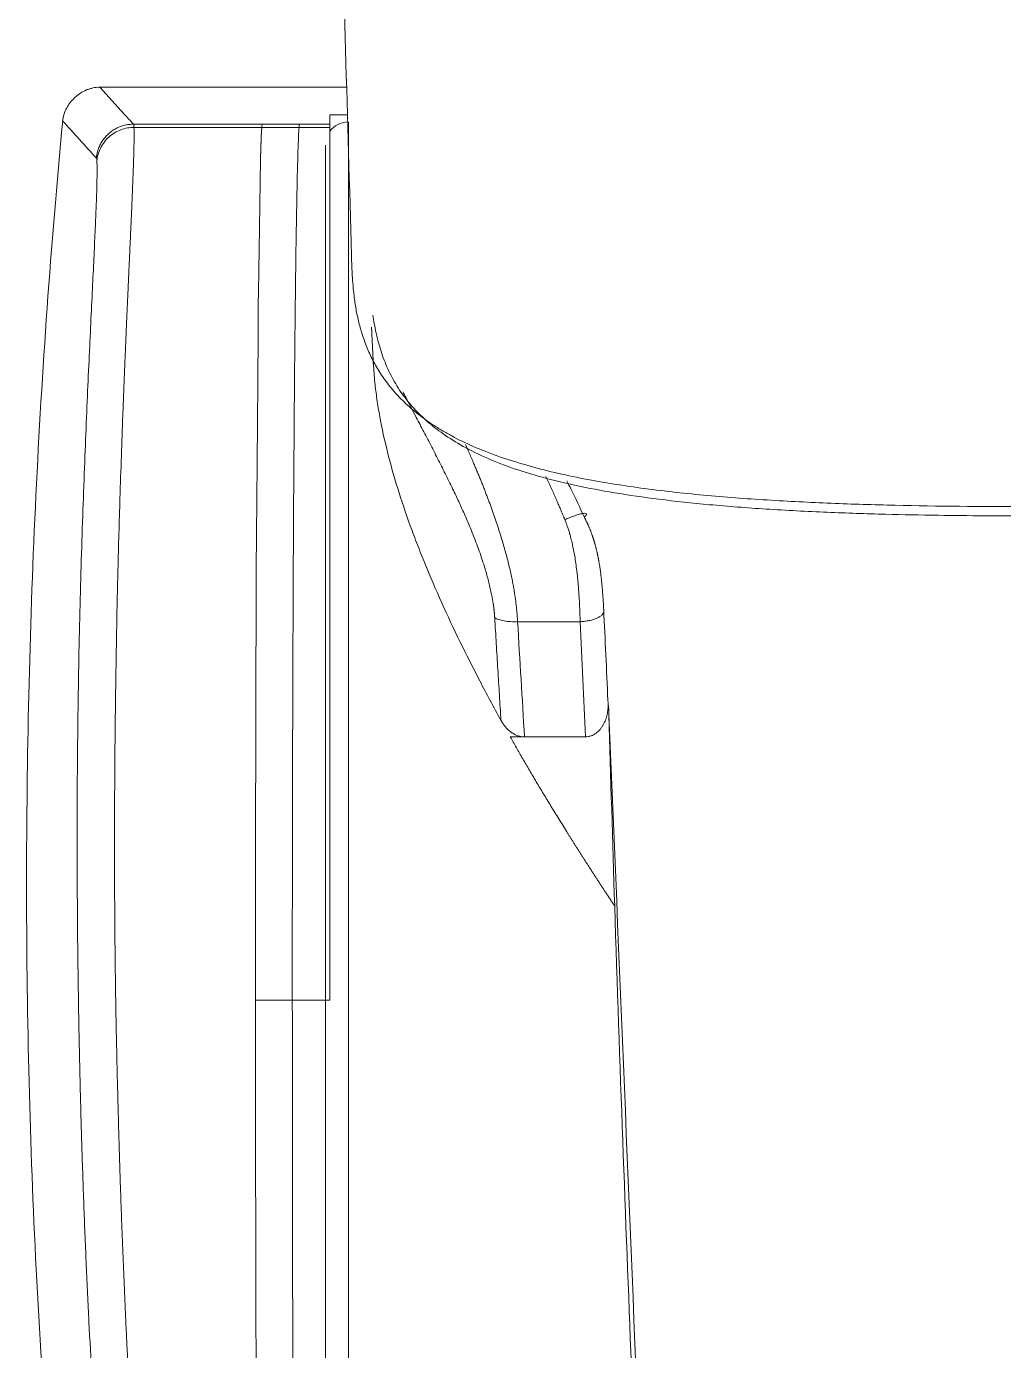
# Model space of a CAD drawing. Extents: x 1155 to 2284, y 0 to 827.
# Drawn here: x 1650.08 to 1671.07, y 323.82 to 352.27 of the extents above; entities that cross this region are included whole.
import ezdxf

# ---------------------------------------------------------------- set-up
doc = ezdxf.new("R2010")
doc.units = 0
doc.header["$LTSCALE"] = 3
doc.header["$MEASUREMENT"] = 0
doc.layers.add('1', color=7, linetype='CONTINUOUS')

msp = doc.modelspace()

# ---------------------------------------------------------------- linework, layer by layer
at = {"layer": '1', "color": 7, "linetype": 'Continuous', "lineweight": 18}
for p, q in [((1656.961, 350.963), (1651.656, 350.963)), ((1652.116, 350.457), (1651.656, 350.963)), ((1652.38, 350.167), (1652.116, 350.457)), ((1656.602, 350.167), (1656.602, 350.37)), ((1656.602, 350.099), (1656.602, 350.167)), ((1656.602, 331.345), (1656.602, 350.099)), ((1657.497, 345.806), (1657.539, 344.954)), ((1660.782, 337.003), (1662.089, 337.003)), ((1655, 331.345), (1655.793, 331.345))]:
    msp.add_line(p, q, dxfattribs=at)
at = {"layer": '1', "color": 7, "linetype": 'Continuous', "lineweight": 13}
for p, q in [((1652.38, 350.167), (1655.147, 350.167)), ((1655.138, 350.099), (1652.391, 350.099)), ((1661.978, 339.478), (1660.633, 339.478))]:
    msp.add_line(p, q, dxfattribs=at)
at = {"layer": '1', "color": 7, "linetype": 'Continuous', "lineweight": 18}
msp.add_arc((1657.003, 349.715), 0.5, 92.3545, 143.2817, dxfattribs=at)
for centre, major_axis, start_param, end_param in [((1663.08, 331.318), (-0.643, 18.915), 1.2386, 1.461747), ((1663.079, 331.315), (-0.643, 18.9), 1.461515, 1.99653)]:
    msp.add_ellipse(centre, major_axis=major_axis, ratio=0.015416, start_param=start_param, end_param=end_param, dxfattribs=at)
for points, degree in [([(1655.005, 417.644), (1656.041, 382.353), (1657.074, 347.069)], 2), ([(1650.859, 350.239), (1651.101, 349.973), (1651.342, 349.707), (1651.584, 349.44)], 3), ([(1656.602, 350.37), (1656.978, 350.37)], 1), ([(1655.147, 350.167), (1655.146, 350.165), (1655.144, 350.157), (1655.141, 350.135), (1655.139, 350.112), (1655.138, 350.099)], 3), ([(1655.938, 350.099), (1655.941, 350.138), (1655.944, 350.161), (1655.947, 350.167)], 3), ([(1662.482, 339.741), (1662.486, 339.73), (1662.488, 339.719), (1662.488, 339.708)], 3), ([(1662.483, 339.741), (1662.514, 339.092), (1662.544, 338.442), (1662.573, 337.792)], 3), ([(1662.573, 337.792), (1662.576, 337.766), (1662.579, 337.74), (1662.582, 337.714)], 3), ([(1662.582, 337.714), (1662.589, 337.635), (1662.595, 337.557), (1662.597, 337.477)], 3), ([(1662.597, 337.477), (1662.817, 332.139), (1663.038, 326.802), (1663.258, 321.464)], 3)]:
    msp.add_open_spline(points, degree=degree, dxfattribs=at)
for points, knots in [([(1651.656, 350.963), (1651.606, 350.962), (1651.558, 350.956), (1651.487, 350.941), (1651.464, 350.935), (1651.417, 350.92), (1651.394, 350.912), (1651.326, 350.883), (1651.283, 350.86), (1651.222, 350.821), (1651.202, 350.807), (1651.163, 350.777), (1651.144, 350.761), (1651.09, 350.712), (1651.057, 350.677), (1651.012, 350.619), (1650.998, 350.6), (1650.971, 350.559), (1650.958, 350.538), (1650.924, 350.474), (1650.905, 350.429), (1650.882, 350.36), (1650.876, 350.336), (1650.866, 350.288), (1650.862, 350.264), (1650.859, 350.239)], [0, 0, 0, 0, 0.125, 0.125, 0.1875, 0.1875, 0.25, 0.25, 0.375, 0.375, 0.4375, 0.4375, 0.5, 0.5, 0.625, 0.625, 0.6875, 0.6875, 0.75, 0.75, 0.875, 0.875, 0.9375, 0.9375, 1, 1, 1, 1]), ([(1650.86, 350.239), (1650.606, 347.561), (1650.414, 344.878), (1650.155, 339.504), (1650.088, 336.815), (1650.082, 332.779), (1650.095, 331.435), (1650.155, 328.748), (1650.202, 327.405), (1650.393, 323.379), (1650.589, 320.698), (1650.861, 318.021)], [0, 0, 0, 0, 0.25, 0.25, 0.5, 0.5, 0.625, 0.625, 0.75, 0.75, 1, 1, 1, 1]), ([(1653.142, 312.622), (1653.142, 312.624), (1653.141, 312.631), (1653.14, 312.645), (1653.138, 312.666), (1653.135, 312.695), (1653.132, 312.735), (1653.127, 312.785), (1653.12, 312.849), (1653.111, 312.929), (1653.099, 313.028), (1653.085, 313.148), (1653.068, 313.293), (1653.047, 313.466), (1653.022, 313.672), (1652.993, 313.914), (1652.96, 314.197), (1652.924, 314.525), (1652.884, 314.902), (1652.841, 315.333), (1652.794, 315.822), (1652.745, 316.373), (1652.692, 316.992), (1652.637, 317.672), (1652.581, 318.405), (1652.524, 319.176), (1652.468, 319.981), (1652.413, 320.819), (1652.359, 321.69), (1652.308, 322.592), (1652.268, 323.358), (1652.238, 323.97), (1652.217, 324.418), (1652.196, 324.87), (1652.177, 325.325), (1652.158, 325.783), (1652.14, 326.244), (1652.122, 326.708), (1652.106, 327.176), (1652.09, 327.646), (1652.076, 328.12), (1652.062, 328.597), (1652.049, 329.076), (1652.036, 329.558), (1652.025, 330.04), (1652.014, 330.524), (1652.005, 331.007), (1651.998, 331.369), (1651.994, 331.625), (1651.992, 331.792), (1651.989, 332.008), (1651.986, 332.273), (1651.983, 332.588), (1651.98, 332.951), (1651.977, 333.363), (1651.975, 333.823), (1651.973, 334.331), (1651.973, 335.036), (1651.976, 335.868), (1651.982, 336.758), (1651.99, 337.497), (1651.999, 338.078), (1652.008, 338.692), (1652.022, 339.519), (1652.049, 340.73), (1652.093, 342.272), (1652.132, 343.384), (1652.156, 344.021), (1652.16, 344.131), (1652.164, 344.239), (1652.168, 344.346), (1652.172, 344.453), (1652.176, 344.559), (1652.181, 344.664), (1652.185, 344.768), (1652.189, 344.871), (1652.193, 344.973), (1652.197, 345.074), (1652.201, 345.174), (1652.206, 345.274), (1652.21, 345.372), (1652.214, 345.47), (1652.218, 345.566), (1652.222, 345.662), (1652.226, 345.757), (1652.23, 345.85), (1652.234, 345.943), (1652.238, 346.035), (1652.242, 346.126), (1652.246, 346.216), (1652.25, 346.305), (1652.254, 346.393), (1652.258, 346.481), (1652.262, 346.567), (1652.266, 346.652), (1652.27, 346.736), (1652.273, 346.82), (1652.277, 346.902), (1652.281, 346.983), (1652.284, 347.064), (1652.288, 347.143), (1652.292, 347.221), (1652.295, 347.299), (1652.299, 347.375), (1652.302, 347.451), (1652.305, 347.525), (1652.309, 347.599), (1652.312, 347.671), (1652.315, 347.742), (1652.318, 347.813), (1652.322, 347.882), (1652.325, 347.951), (1652.328, 348.018), (1652.331, 348.084), (1652.334, 348.15), (1652.336, 348.214), (1652.339, 348.277), (1652.342, 348.34), (1652.345, 348.401), (1652.347, 348.461), (1652.35, 348.521), (1652.352, 348.579), (1652.354, 348.636), (1652.357, 348.692), (1652.359, 348.747), (1652.361, 348.802), (1652.363, 348.855), (1652.365, 348.907), (1652.367, 348.958), (1652.369, 349.008), (1652.371, 349.057), (1652.373, 349.106), (1652.375, 349.153), (1652.376, 349.199), (1652.378, 349.244), (1652.38, 349.288), (1652.381, 349.331), (1652.382, 349.373), (1652.384, 349.414), (1652.385, 349.455), (1652.386, 349.494), (1652.387, 349.532), (1652.388, 349.569), (1652.389, 349.605), (1652.39, 349.64), (1652.39, 349.674), (1652.391, 349.707), (1652.392, 349.74), (1652.392, 349.771), (1652.393, 349.801), (1652.393, 349.83), (1652.393, 349.858), (1652.393, 349.885), (1652.393, 349.911), (1652.394, 349.936), (1652.393, 349.96), (1652.393, 349.983), (1652.393, 350.005), (1652.393, 350.025), (1652.392, 350.045), (1652.392, 350.064), (1652.391, 350.082), (1652.391, 350.093), (1652.391, 350.099)], [0, 0, 0, 0, 0.00099, 0.002837, 0.005539, 0.009095, 0.0135, 0.018752, 0.024849, 0.031786, 0.039564, 0.048182, 0.057642, 0.067949, 0.079107, 0.09112, 0.103993, 0.117734, 0.13235, 0.147828, 0.164129, 0.181242, 0.199199, 0.218109, 0.23702, 0.255925, 0.274805, 0.29363, 0.312461, 0.331392, 0.350379, 0.359268, 0.368144, 0.376998, 0.385827, 0.394638, 0.403437, 0.412231, 0.421028, 0.429834, 0.438657, 0.447499, 0.456356, 0.465222, 0.47409, 0.482954, 0.491808, 0.500646, 0.502803, 0.505861, 0.509821, 0.514683, 0.520445, 0.527111, 0.534686, 0.543173, 0.55257, 0.562872, 0.582437, 0.59932, 0.613535, 0.625086, 0.633277, 0.649819, 0.674719, 0.707978, 0.749589, 0.7523, 0.755009, 0.757716, 0.760421, 0.763123, 0.765823, 0.768521, 0.771217, 0.77391, 0.776601, 0.77929, 0.781977, 0.784661, 0.787343, 0.790023, 0.7927, 0.795376, 0.798049, 0.800719, 0.803388, 0.806054, 0.808717, 0.811379, 0.814038, 0.816694, 0.819349, 0.822001, 0.824651, 0.827298, 0.829943, 0.832586, 0.835226, 0.837864, 0.840499, 0.843132, 0.845763, 0.848391, 0.851017, 0.853641, 0.856262, 0.858881, 0.861497, 0.864111, 0.866722, 0.869331, 0.871938, 0.874542, 0.877144, 0.879744, 0.882341, 0.884936, 0.887529, 0.89012, 0.892708, 0.895295, 0.897879, 0.900462, 0.903043, 0.905622, 0.908199, 0.910775, 0.913349, 0.915921, 0.918492, 0.921061, 0.923629, 0.926195, 0.92876, 0.931323, 0.933886, 0.936447, 0.939007, 0.941565, 0.944123, 0.946679, 0.949234, 0.951787, 0.954339, 0.95689, 0.959439, 0.961986, 0.964532, 0.967077, 0.96962, 0.972161, 0.974701, 0.977239, 0.979775, 0.98231, 0.984842, 0.987373, 0.989902, 0.99243, 0.994955, 0.997478, 1, 1, 1, 1]), ([(1656.503, 349.715), (1656.503, 349.715), (1656.503, 349.714), (1656.503, 349.704), (1656.503, 349.667), (1656.503, 349.541), (1656.503, 349.451), (1656.503, 349.217), (1656.503, 349.074), (1656.503, 348.735), (1656.503, 348.54), (1656.503, 348.1), (1656.503, 347.854), (1656.503, 347.316), (1656.503, 347.022), (1656.503, 346.39), (1656.503, 346.051), (1656.503, 345.331), (1656.503, 344.95), (1656.503, 344.149), (1656.503, 343.729), (1656.503, 342.853), (1656.503, 342.397), (1656.503, 341.455), (1656.503, 340.968), (1656.503, 339.968), (1656.503, 339.454), (1656.503, 338.404), (1656.503, 337.867), (1656.503, 336.777), (1656.503, 336.223), (1656.503, 335.102), (1656.503, 334.536), (1656.503, 333.394), (1656.503, 332.819), (1656.503, 331.667), (1656.503, 331.09), (1656.503, 329.938), (1656.503, 329.363), (1656.503, 328.22), (1656.503, 327.653), (1656.503, 326.53), (1656.503, 325.975), (1656.503, 324.882), (1656.503, 324.344), (1656.503, 323.818)], [0, 0, 0, 0, 0.008025, 0.008025, 0.055262, 0.055262, 0.102499, 0.102499, 0.149736, 0.149736, 0.196973, 0.196973, 0.24421, 0.24421, 0.291447, 0.291447, 0.338683, 0.338683, 0.38592, 0.38592, 0.433157, 0.433157, 0.480394, 0.480394, 0.527631, 0.527631, 0.574868, 0.574868, 0.622105, 0.622105, 0.669342, 0.669342, 0.716579, 0.716579, 0.763816, 0.763816, 0.811052, 0.811052, 0.858289, 0.858289, 0.905526, 0.905526, 0.952763, 0.952763, 1, 1, 1, 1]), ([(1655.073, 346.918), (1655.073, 346.932), (1655.073, 346.959), (1655.074, 347), (1655.074, 347.04), (1655.075, 347.08), (1655.076, 347.119), (1655.076, 347.159), (1655.077, 347.198), (1655.077, 347.237), (1655.078, 347.276), (1655.079, 347.314), (1655.079, 347.352), (1655.08, 347.39), (1655.08, 347.428), (1655.081, 347.465), (1655.081, 347.503), (1655.082, 347.539), (1655.083, 347.576), (1655.083, 347.612), (1655.084, 347.649), (1655.084, 347.685), (1655.085, 347.72), (1655.085, 347.756), (1655.086, 347.791), (1655.086, 347.826), (1655.087, 347.86), (1655.087, 347.894), (1655.088, 347.929), (1655.088, 347.962), (1655.089, 347.996), (1655.089, 348.029), (1655.09, 348.062), (1655.09, 348.095), (1655.091, 348.128), (1655.091, 348.16), (1655.092, 348.192), (1655.092, 348.224), (1655.093, 348.256), (1655.093, 348.287), (1655.094, 348.318), (1655.094, 348.349), (1655.095, 348.379), (1655.095, 348.409), (1655.095, 348.439), (1655.096, 348.469), (1655.096, 348.499), (1655.097, 348.528), (1655.097, 348.557), (1655.098, 348.586), (1655.098, 348.614), (1655.098, 348.642), (1655.099, 348.67), (1655.099, 348.698), (1655.1, 348.725), (1655.1, 348.753), (1655.1, 348.78), (1655.101, 348.806), (1655.101, 348.833), (1655.102, 348.859), (1655.102, 348.885), (1655.102, 348.911), (1655.103, 348.936), (1655.103, 348.961), (1655.103, 348.986), (1655.104, 349.011), (1655.104, 349.035), (1655.105, 349.059), (1655.105, 349.083), (1655.105, 349.107), (1655.106, 349.13), (1655.106, 349.153), (1655.106, 349.176), (1655.107, 349.199), (1655.107, 349.221), (1655.107, 349.243), (1655.107, 349.258), (1655.108, 349.265)], [0, 0, 0, 0, 0.013642, 0.027276, 0.040902, 0.054519, 0.068128, 0.081728, 0.09532, 0.108904, 0.12248, 0.136047, 0.149605, 0.163156, 0.176698, 0.190231, 0.203757, 0.217274, 0.230782, 0.244283, 0.257775, 0.271258, 0.284734, 0.2982, 0.311659, 0.325109, 0.338551, 0.351985, 0.36541, 0.378827, 0.392235, 0.405635, 0.419027, 0.43241, 0.445785, 0.459152, 0.47251, 0.48586, 0.499202, 0.512535, 0.52586, 0.539177, 0.552485, 0.565785, 0.579077, 0.59236, 0.605635, 0.618902, 0.63216, 0.64541, 0.658651, 0.671884, 0.685109, 0.698325, 0.711534, 0.724733, 0.737925, 0.751108, 0.764282, 0.777449, 0.790607, 0.803757, 0.816898, 0.830031, 0.843155, 0.856272, 0.86938, 0.882479, 0.895571, 0.908653, 0.921728, 0.934794, 0.947852, 0.960902, 0.973943, 0.986976, 1, 1, 1, 1]), ([(1655.793, 331.345), (1655.793, 332.259), (1655.793, 333.174), (1655.796, 334.983), (1655.797, 335.878), (1655.802, 337.63), (1655.805, 338.487), (1655.811, 340.144), (1655.815, 340.945), (1655.824, 342.474), (1655.829, 343.201), (1655.84, 344.569), (1655.845, 345.208), (1655.857, 346.385), (1655.864, 346.923), (1655.878, 347.885), (1655.885, 348.31), (1655.892, 348.673)], [0, 0, 0, 0, 0.125, 0.125, 0.25, 0.25, 0.375, 0.375, 0.5, 0.5, 0.625, 0.625, 0.75, 0.75, 0.875, 0.875, 1, 1, 1, 1]), ([(1655.064, 346.639), (1655.065, 346.651), (1655.066, 346.673), (1655.067, 346.708), (1655.068, 346.743), (1655.07, 346.778), (1655.071, 346.814), (1655.072, 346.849), (1655.073, 346.884), (1655.073, 346.907), (1655.073, 346.918)], [0, 0, 0, 0, 0.117953, 0.239622, 0.365006, 0.494105, 0.620009, 0.746289, 0.872952, 1, 1, 1, 1]), ([(1671.502, 341.95), (1670.585, 341.95), (1669.666, 341.958), (1668.288, 341.99), (1667.829, 342.004), (1666.911, 342.041), (1666.453, 342.064), (1665.539, 342.121), (1665.083, 342.155), (1664.403, 342.218), (1664.178, 342.241), (1663.728, 342.292), (1663.505, 342.32), (1663.062, 342.38), (1662.841, 342.413), (1662.406, 342.484), (1662.191, 342.523), (1661.767, 342.607), (1661.559, 342.652), (1661.151, 342.75), (1660.951, 342.803), (1660.564, 342.915), (1660.377, 342.976), (1660.017, 343.104), (1659.845, 343.172), (1659.519, 343.315), (1659.365, 343.39), (1659.149, 343.507), (1659.079, 343.546), (1658.944, 343.626), (1658.813, 343.708), (1658.691, 343.791), (1658.574, 343.876), (1658.461, 343.962), (1658.358, 344.05), (1658.258, 344.138), (1658.211, 344.182), (1658.075, 344.317), (1657.993, 344.408), (1657.842, 344.591), (1657.774, 344.683), (1657.65, 344.869), (1657.594, 344.963), (1657.494, 345.151), (1657.449, 345.245), (1657.37, 345.434), (1657.335, 345.529), (1657.274, 345.719), (1657.247, 345.814), (1657.2, 346.004), (1657.179, 346.099), (1657.145, 346.289), (1657.131, 346.384), (1657.108, 346.574), (1657.099, 346.67), (1657.088, 346.812), (1657.085, 346.859), (1657.08, 346.954), (1657.077, 347.002), (1657.075, 347.056), (1657.075, 347.062), (1657.075, 347.069)], [0, 0, 0, 0, 0.124731, 0.124731, 0.187097, 0.187097, 0.249462, 0.249462, 0.311828, 0.311828, 0.34301, 0.34301, 0.374193, 0.374193, 0.405376, 0.405376, 0.436559, 0.436559, 0.467741, 0.467741, 0.498924, 0.498924, 0.530107, 0.530107, 0.56129, 0.56129, 0.592472, 0.592472, 0.608064, 0.608064, 0.623655, 0.639247, 0.639247, 0.654838, 0.670429, 0.670429, 0.686021, 0.686021, 0.717204, 0.717204, 0.748386, 0.748386, 0.779569, 0.779569, 0.810752, 0.810752, 0.841935, 0.841935, 0.873117, 0.873117, 0.9043, 0.9043, 0.935483, 0.935483, 0.966666, 0.966666, 0.982257, 0.982257, 0.997848, 0.997848, 1, 1, 1, 1]), ([(1655.064, 346.639), (1655.064, 346.627), (1655.064, 346.601), (1655.064, 346.562), (1655.064, 346.523), (1655.064, 346.484), (1655.063, 346.445), (1655.063, 346.406), (1655.063, 346.366), (1655.063, 346.326), (1655.063, 346.286), (1655.062, 346.246), (1655.062, 346.206), (1655.062, 346.165), (1655.062, 346.124), (1655.062, 346.083), (1655.061, 346.042), (1655.061, 346.001), (1655.061, 345.959), (1655.061, 345.917), (1655.06, 345.875), (1655.06, 345.833), (1655.06, 345.791), (1655.06, 345.748), (1655.059, 345.706), (1655.059, 345.663), (1655.059, 345.62), (1655.059, 345.576), (1655.058, 345.533), (1655.058, 345.489), (1655.058, 345.445), (1655.057, 345.401), (1655.057, 345.357), (1655.057, 345.313), (1655.057, 345.268), (1655.056, 345.223), (1655.056, 345.178), (1655.056, 345.133), (1655.055, 345.088), (1655.055, 345.042), (1655.055, 344.997), (1655.054, 344.951), (1655.054, 344.905), (1655.054, 344.859), (1655.053, 344.812), (1655.053, 344.765), (1655.053, 344.719), (1655.052, 344.672), (1655.052, 344.625), (1655.052, 344.577), (1655.051, 344.53), (1655.051, 344.482), (1655.051, 344.434), (1655.05, 344.386), (1655.05, 344.338), (1655.049, 344.289), (1655.049, 344.241), (1655.049, 344.192), (1655.048, 344.143), (1655.048, 344.094), (1655.048, 344.045), (1655.047, 343.995), (1655.047, 343.946), (1655.046, 343.896), (1655.046, 343.846), (1655.046, 343.796), (1655.045, 343.745), (1655.045, 343.695), (1655.044, 343.644), (1655.044, 343.593), (1655.043, 343.542), (1655.043, 343.491), (1655.043, 343.44), (1655.042, 343.388), (1655.042, 343.336), (1655.041, 343.284), (1655.041, 343.232), (1655.04, 343.18), (1655.04, 343.128), (1655.04, 343.075), (1655.039, 343.023), (1655.039, 342.97), (1655.038, 342.917), (1655.038, 342.863), (1655.037, 342.81), (1655.037, 342.756), (1655.036, 342.703), (1655.036, 342.649), (1655.035, 342.595), (1655.035, 342.541), (1655.034, 342.486), (1655.034, 342.432), (1655.033, 342.377), (1655.033, 342.322), (1655.032, 342.267), (1655.032, 342.212), (1655.031, 342.157), (1655.031, 342.101), (1655.03, 342.046), (1655.03, 341.99), (1655.029, 341.934), (1655.029, 341.878), (1655.028, 341.822), (1655.028, 341.765), (1655.027, 341.709), (1655.027, 341.652), (1655.026, 341.595), (1655.026, 341.538), (1655.025, 341.481), (1655.024, 341.424), (1655.024, 341.367), (1655.023, 341.309), (1655.023, 341.251), (1655.022, 341.193), (1655.022, 341.135), (1655.021, 341.077), (1655.021, 341.019), (1655.02, 340.96), (1655.019, 340.902), (1655.019, 340.843), (1655.018, 340.804), (1655.018, 340.784)], [0, 0, 0, 0, 0.008235, 0.016473, 0.024714, 0.032958, 0.041204, 0.049453, 0.057706, 0.065961, 0.074219, 0.082479, 0.090743, 0.099009, 0.107279, 0.115551, 0.123826, 0.132104, 0.140384, 0.148668, 0.156954, 0.165244, 0.173536, 0.181831, 0.190128, 0.198429, 0.206733, 0.215039, 0.223348, 0.23166, 0.239975, 0.248293, 0.256614, 0.264937, 0.273263, 0.281593, 0.289925, 0.29826, 0.306597, 0.314938, 0.323281, 0.331628, 0.339977, 0.348329, 0.356684, 0.365041, 0.373402, 0.381765, 0.390131, 0.398501, 0.406873, 0.415247, 0.423625, 0.432006, 0.440389, 0.448775, 0.457164, 0.465556, 0.473951, 0.482349, 0.490749, 0.499152, 0.507559, 0.515968, 0.524379, 0.532794, 0.541212, 0.549632, 0.558056, 0.566482, 0.574911, 0.583343, 0.591777, 0.600215, 0.608655, 0.617099, 0.625545, 0.633994, 0.642446, 0.6509, 0.659358, 0.667818, 0.676281, 0.684748, 0.693216, 0.701688, 0.710163, 0.71864, 0.727121, 0.735604, 0.74409, 0.752579, 0.761071, 0.769566, 0.778063, 0.786563, 0.795067, 0.803573, 0.812082, 0.820593, 0.829108, 0.837625, 0.846146, 0.854669, 0.863195, 0.871724, 0.880256, 0.88879, 0.897328, 0.905868, 0.914411, 0.922957, 0.931506, 0.940058, 0.948612, 0.95717, 0.96573, 0.974293, 0.982859, 0.991428, 1, 1, 1, 1]), ([(1657.526, 346.065), (1657.535, 346.003), (1657.562, 345.821), (1657.628, 345.514), (1657.741, 345.144), (1657.902, 344.773), (1658.111, 344.421), (1658.36, 344.102), (1658.645, 343.813), (1658.985, 343.539), (1659.402, 343.271), (1659.905, 343.013), (1660.495, 342.78), (1661.159, 342.575), (1661.901, 342.395), (1662.739, 342.237), (1663.697, 342.099), (1664.787, 341.983), (1665.997, 341.891), (1667.261, 341.826), (1668.495, 341.785), (1669.621, 341.762), (1670.609, 341.753), (1671.221, 341.751), (1671.502, 341.751)], [0, 0, 0, 0, 0.02249, 0.06498, 0.110105, 0.155981, 0.200005, 0.239968, 0.276491, 0.31265, 0.35115, 0.391543, 0.432373, 0.473426, 0.515461, 0.560461, 0.610553, 0.666173, 0.727264, 0.792519, 0.854243, 0.909843, 0.958653, 1, 1, 1, 1]), ([(1657.536, 345.016), (1657.543, 344.886), (1657.553, 344.754), (1657.579, 344.5), (1657.594, 344.379), (1657.621, 344.195), (1657.63, 344.134), (1657.651, 344.01), (1657.661, 343.947), (1657.718, 343.635), (1657.774, 343.381), (1657.903, 342.867), (1657.976, 342.606), (1658.14, 342.078), (1658.23, 341.81), (1658.378, 341.403), (1658.429, 341.267), (1658.509, 341.061), (1658.536, 340.992), (1658.59, 340.854), (1658.729, 340.51), (1658.878, 340.164), (1659.128, 339.608), (1659.259, 339.33), (1659.532, 338.77), (1659.674, 338.489), (1659.967, 337.926), (1660.119, 337.643), (1660.276, 337.359)], [0, 0, 0, 0, 0.058873, 0.058873, 0.111158, 0.111158, 0.1373, 0.1373, 0.163442, 0.163442, 0.268012, 0.268012, 0.372582, 0.372582, 0.477151, 0.477151, 0.529436, 0.529436, 0.555579, 0.555579, 0.581721, 0.686291, 0.686291, 0.790861, 0.790861, 0.89543, 0.89543, 1, 1, 1, 1]), ([(1660.141, 339.56), (1660.141, 339.565), (1660.141, 339.576), (1660.14, 339.592), (1660.139, 339.608), (1660.138, 339.625), (1660.137, 339.642), (1660.135, 339.659), (1660.134, 339.676), (1660.132, 339.694), (1660.13, 339.712), (1660.128, 339.73), (1660.126, 339.748), (1660.123, 339.767), (1660.121, 339.786), (1660.118, 339.806), (1660.116, 339.825), (1660.113, 339.845), (1660.11, 339.865), (1660.106, 339.885), (1660.103, 339.906), (1660.099, 339.927), (1660.096, 339.948), (1660.092, 339.97), (1660.088, 339.991), (1660.084, 340.014), (1660.079, 340.036), (1660.068, 340.094), (1660.048, 340.187), (1660.017, 340.317), (1659.983, 340.448), (1659.946, 340.58), (1659.899, 340.731), (1659.843, 340.902), (1659.774, 341.094), (1659.7, 341.289), (1659.61, 341.511), (1659.505, 341.758), (1659.383, 342.029), (1659.273, 342.262), (1659.178, 342.458), (1659.097, 342.621), (1659.016, 342.783), (1658.934, 342.945), (1658.85, 343.109), (1658.766, 343.272), (1658.681, 343.436), (1658.598, 343.595), (1658.517, 343.751), (1658.428, 343.92), (1658.333, 344.101), (1658.244, 344.272), (1658.19, 344.376), (1658.167, 344.42)], [0, 0, 0, 0, 0.002976, 0.005988, 0.009036, 0.01212, 0.01524, 0.018399, 0.021596, 0.024831, 0.028105, 0.031419, 0.034773, 0.038168, 0.041603, 0.04508, 0.048598, 0.052158, 0.055761, 0.059407, 0.063096, 0.066828, 0.070604, 0.074424, 0.078289, 0.082198, 0.086153, 0.090152, 0.112933, 0.135828, 0.158889, 0.182165, 0.205705, 0.239398, 0.273965, 0.309513, 0.346139, 0.397602, 0.449924, 0.503304, 0.536485, 0.570193, 0.604461, 0.639323, 0.674811, 0.712149, 0.749532, 0.786995, 0.824575, 0.862305, 0.913078, 0.963204, 1, 1, 1, 1]), ([(1662.063, 341.728), (1661.974, 341.93), (1661.88, 342.128), (1661.753, 342.382), (1661.722, 342.444), (1661.691, 342.505)], [0, 0, 0, 0, 0.756716, 0.756716, 1, 1, 1, 1]), ([(1662.063, 341.728), (1662.066, 341.721), (1662.074, 341.708), (1662.084, 341.688), (1662.095, 341.668), (1662.105, 341.648), (1662.115, 341.628), (1662.125, 341.607), (1662.135, 341.587), (1662.144, 341.567), (1662.153, 341.546), (1662.162, 341.526), (1662.171, 341.505), (1662.18, 341.485), (1662.188, 341.464), (1662.197, 341.444), (1662.205, 341.423), (1662.213, 341.402), (1662.22, 341.382), (1662.228, 341.361), (1662.235, 341.34), (1662.242, 341.319), (1662.249, 341.299), (1662.256, 341.278), (1662.263, 341.257), (1662.27, 341.236), (1662.276, 341.215), (1662.282, 341.194), (1662.288, 341.173), (1662.294, 341.152), (1662.3, 341.131), (1662.306, 341.11), (1662.312, 341.089), (1662.317, 341.067), (1662.322, 341.046), (1662.327, 341.025), (1662.332, 341.004), (1662.337, 340.983), (1662.342, 340.962), (1662.347, 340.94), (1662.351, 340.919), (1662.356, 340.898), (1662.36, 340.877), (1662.364, 340.855), (1662.368, 340.834), (1662.372, 340.813), (1662.376, 340.791), (1662.382, 340.76), (1662.389, 340.719), (1662.397, 340.669), (1662.405, 340.618), (1662.412, 340.568), (1662.418, 340.518), (1662.425, 340.468), (1662.431, 340.418), (1662.436, 340.369), (1662.441, 340.319), (1662.446, 340.27), (1662.451, 340.221), (1662.455, 340.172), (1662.459, 340.123), (1662.463, 340.075), (1662.466, 340.027), (1662.47, 339.978), (1662.473, 339.931), (1662.476, 339.883), (1662.478, 339.835), (1662.481, 339.788), (1662.483, 339.757), (1662.483, 339.741)], [0, 0, 0, 0, 0.01131, 0.022586, 0.033826, 0.045033, 0.056206, 0.067346, 0.078454, 0.089531, 0.100576, 0.111591, 0.122576, 0.133532, 0.144459, 0.155359, 0.166231, 0.177076, 0.187896, 0.19869, 0.20946, 0.220205, 0.230928, 0.241627, 0.252305, 0.262961, 0.273597, 0.284212, 0.294809, 0.305387, 0.315947, 0.32649, 0.337016, 0.347527, 0.358023, 0.368505, 0.378973, 0.389428, 0.399871, 0.410302, 0.420723, 0.431134, 0.441536, 0.451929, 0.462315, 0.472694, 0.483066, 0.493433, 0.518026, 0.542507, 0.566886, 0.591173, 0.615379, 0.639512, 0.663585, 0.687606, 0.711586, 0.735536, 0.759467, 0.783388, 0.807311, 0.831246, 0.855203, 0.879193, 0.903226, 0.927313, 0.951464, 0.97569, 1, 1, 1, 1]), ([(1661.649, 341.67), (1661.653, 341.659), (1661.663, 341.633), (1661.68, 341.588), (1661.702, 341.528), (1661.726, 341.454), (1661.754, 341.364), (1661.782, 341.26), (1661.81, 341.144), (1661.837, 341.017), (1661.862, 340.881), (1661.885, 340.73), (1661.902, 340.598), (1661.915, 340.491), (1661.923, 340.414), (1661.93, 340.338), (1661.936, 340.264), (1661.942, 340.192), (1661.947, 340.122), (1661.952, 340.053), (1661.956, 339.987), (1661.96, 339.923), (1661.963, 339.86), (1661.966, 339.8), (1661.969, 339.741), (1661.971, 339.685), (1661.973, 339.63), (1661.975, 339.578), (1661.977, 339.527), (1661.978, 339.495), (1661.978, 339.478)], [0, 0, 0, 0, 0.015329, 0.037029, 0.065167, 0.099817, 0.14106, 0.188995, 0.243739, 0.298674, 0.35962, 0.426662, 0.499885, 0.535117, 0.569667, 0.603524, 0.636678, 0.669119, 0.700838, 0.731825, 0.762073, 0.791573, 0.82032, 0.848307, 0.875531, 0.901987, 0.927669, 0.952569, 0.976681, 1, 1, 1, 1]), ([(1655.018, 340.784), (1655.018, 340.765), (1655.018, 340.725), (1655.018, 340.667), (1655.018, 340.608), (1655.017, 340.548), (1655.017, 340.489), (1655.017, 340.429), (1655.017, 340.369), (1655.017, 340.309), (1655.016, 340.249), (1655.016, 340.188), (1655.016, 340.127), (1655.016, 340.066), (1655.016, 340.005), (1655.016, 339.944), (1655.015, 339.882), (1655.015, 339.82), (1655.015, 339.758), (1655.015, 339.696), (1655.015, 339.633), (1655.014, 339.571), (1655.014, 339.508), (1655.014, 339.445), (1655.014, 339.381), (1655.014, 339.318), (1655.013, 339.254), (1655.013, 339.19), (1655.013, 339.126), (1655.013, 339.061), (1655.013, 338.997), (1655.013, 338.932), (1655.012, 338.867), (1655.012, 338.802), (1655.012, 338.736), (1655.012, 338.671), (1655.012, 338.605), (1655.011, 338.539), (1655.011, 338.472), (1655.011, 338.406), (1655.011, 338.339), (1655.011, 338.272), (1655.011, 338.205), (1655.01, 338.138), (1655.01, 338.071), (1655.01, 338.003), (1655.01, 337.935), (1655.01, 337.867), (1655.01, 337.799), (1655.009, 337.73), (1655.009, 337.661), (1655.009, 337.593), (1655.009, 337.524), (1655.009, 337.454), (1655.009, 337.385), (1655.008, 337.315), (1655.008, 337.245), (1655.008, 337.175), (1655.008, 337.105), (1655.008, 337.034), (1655.008, 336.964), (1655.007, 336.893), (1655.007, 336.822), (1655.007, 336.751), (1655.007, 336.679), (1655.007, 336.608), (1655.007, 336.536), (1655.006, 336.464), (1655.006, 336.392), (1655.006, 336.319), (1655.006, 336.247), (1655.006, 336.174), (1655.006, 336.101), (1655.006, 336.028), (1655.005, 335.955), (1655.005, 335.881), (1655.005, 335.808), (1655.005, 335.734), (1655.005, 335.66), (1655.005, 335.586), (1655.005, 335.511), (1655.004, 335.437), (1655.004, 335.362), (1655.004, 335.287), (1655.004, 335.212), (1655.004, 335.137), (1655.004, 335.062), (1655.004, 334.986), (1655.004, 334.91), (1655.003, 334.834), (1655.003, 334.758), (1655.003, 334.682), (1655.003, 334.606), (1655.003, 334.529), (1655.003, 334.452), (1655.003, 334.375), (1655.003, 334.298), (1655.003, 334.221), (1655.002, 334.144), (1655.002, 334.066), (1655.002, 333.989), (1655.002, 333.911), (1655.002, 333.833), (1655.002, 333.755), (1655.002, 333.676), (1655.002, 333.598), (1655.002, 333.519), (1655.001, 333.44), (1655.001, 333.362), (1655.001, 333.283), (1655.001, 333.203), (1655.001, 333.124), (1655.001, 333.045), (1655.001, 332.965), (1655.001, 332.885), (1655.001, 332.805), (1655.001, 332.725), (1655.001, 332.645), (1655.001, 332.565), (1655, 332.484), (1655, 332.404), (1655, 332.323), (1655, 332.242), (1655, 332.161), (1655, 332.08), (1655, 331.999), (1655, 331.918), (1655, 331.836), (1655, 331.755), (1655, 331.673), (1655, 331.591), (1655, 331.509), (1655, 331.427), (1655, 331.372), (1655, 331.345)], [0, 0, 0, 0, 0.006841, 0.013693, 0.020556, 0.02743, 0.034316, 0.041212, 0.04812, 0.05504, 0.06197, 0.068912, 0.075865, 0.082829, 0.089804, 0.096791, 0.103789, 0.110798, 0.117818, 0.124849, 0.131892, 0.138946, 0.146011, 0.153087, 0.160175, 0.167274, 0.174384, 0.181505, 0.188637, 0.195781, 0.202936, 0.210102, 0.21728, 0.224468, 0.231668, 0.238879, 0.246101, 0.253335, 0.260579, 0.267835, 0.275102, 0.282381, 0.28967, 0.296971, 0.304283, 0.311606, 0.318941, 0.326287, 0.333644, 0.341012, 0.348391, 0.355782, 0.363183, 0.370596, 0.378021, 0.385456, 0.392903, 0.400361, 0.40783, 0.41531, 0.422802, 0.430305, 0.437819, 0.445344, 0.45288, 0.460428, 0.467987, 0.475557, 0.483139, 0.490731, 0.498335, 0.50595, 0.513576, 0.521214, 0.528862, 0.536522, 0.544194, 0.551876, 0.559569, 0.567274, 0.57499, 0.582718, 0.590456, 0.598206, 0.605967, 0.613739, 0.621522, 0.629317, 0.637123, 0.64494, 0.652768, 0.660607, 0.668458, 0.67632, 0.684193, 0.692078, 0.699973, 0.70788, 0.715798, 0.723727, 0.731668, 0.73962, 0.747583, 0.755557, 0.763542, 0.771539, 0.779547, 0.787566, 0.795596, 0.803637, 0.81169, 0.819754, 0.827829, 0.835916, 0.844013, 0.852122, 0.860242, 0.868373, 0.876516, 0.88467, 0.892834, 0.901011, 0.909198, 0.917397, 0.925606, 0.933828, 0.94206, 0.950303, 0.958558, 0.966824, 0.975101, 0.98339, 0.991689, 1, 1, 1, 1]), ([(1662.578, 337.714), (1662.579, 337.675), (1662.578, 337.636), (1662.571, 337.559), (1662.565, 337.521), (1662.552, 337.464), (1662.547, 337.445), (1662.536, 337.408), (1662.53, 337.389), (1662.51, 337.334), (1662.493, 337.298), (1662.464, 337.246), (1662.454, 337.229), (1662.431, 337.196), (1662.419, 337.18), (1662.38, 337.134), (1662.351, 337.106), (1662.31, 337.076), (1662.302, 337.07), (1662.284, 337.059), (1662.276, 337.054), (1662.249, 337.04), (1662.23, 337.031), (1662.201, 337.021), (1662.191, 337.018), (1662.171, 337.012), (1662.161, 337.01), (1662.13, 337.005), (1662.11, 337.003), (1662.089, 337.003)], [0, 0, 0, 0, 0.125, 0.125, 0.25, 0.25, 0.3125, 0.3125, 0.375, 0.375, 0.5, 0.5, 0.5625, 0.5625, 0.625, 0.625, 0.75, 0.75, 0.78125, 0.78125, 0.8125, 0.8125, 0.875, 0.875, 0.90625, 0.90625, 0.9375, 0.9375, 1, 1, 1, 1]), ([(1660.782, 337.002), (1660.754, 337.002), (1660.727, 337.005), (1660.687, 337.013), (1660.673, 337.016), (1660.647, 337.023), (1660.634, 337.028), (1660.595, 337.043), (1660.571, 337.055), (1660.535, 337.075), (1660.524, 337.083), (1660.501, 337.098), (1660.49, 337.106), (1660.458, 337.131), (1660.438, 337.149), (1660.4, 337.186), (1660.382, 337.206), (1660.348, 337.248), (1660.333, 337.269), (1660.303, 337.313), (1660.289, 337.336), (1660.276, 337.359)], [0, 0, 0, 0, 0.125, 0.125, 0.1875, 0.1875, 0.25, 0.25, 0.375, 0.375, 0.4375, 0.4375, 0.5, 0.5, 0.625, 0.625, 0.75, 0.75, 0.875, 0.875, 1, 1, 1, 1]), ([(1655.018, 321.98), (1655.018, 321.999), (1655.018, 322.037), (1655.018, 322.094), (1655.017, 322.151), (1655.017, 322.208), (1655.017, 322.265), (1655.017, 322.323), (1655.017, 322.38), (1655.017, 322.438), (1655.017, 322.495), (1655.016, 322.553), (1655.016, 322.611), (1655.016, 322.669), (1655.016, 322.727), (1655.016, 322.786), (1655.016, 322.844), (1655.016, 322.902), (1655.015, 322.961), (1655.015, 323.019), (1655.015, 323.078), (1655.015, 323.137), (1655.015, 323.196), (1655.015, 323.255), (1655.015, 323.314), (1655.014, 323.373), (1655.014, 323.433), (1655.014, 323.492), (1655.014, 323.552), (1655.014, 323.611), (1655.014, 323.671), (1655.014, 323.731), (1655.013, 323.79), (1655.013, 323.85), (1655.013, 323.91), (1655.013, 323.971), (1655.013, 324.031), (1655.013, 324.091), (1655.012, 324.152), (1655.012, 324.212), (1655.012, 324.273), (1655.012, 324.333), (1655.012, 324.394), (1655.012, 324.455), (1655.012, 324.516), (1655.011, 324.577), (1655.011, 324.638), (1655.011, 324.699), (1655.011, 324.76), (1655.011, 324.821), (1655.011, 324.883), (1655.011, 324.944), (1655.01, 325.006), (1655.01, 325.068), (1655.01, 325.129), (1655.01, 325.191), (1655.01, 325.253), (1655.01, 325.315), (1655.01, 325.377), (1655.009, 325.439), (1655.009, 325.501), (1655.009, 325.563), (1655.009, 325.625), (1655.009, 325.688), (1655.009, 325.75), (1655.009, 325.813), (1655.008, 325.875), (1655.008, 325.938), (1655.008, 326), (1655.008, 326.063), (1655.008, 326.126), (1655.008, 326.189), (1655.007, 326.252), (1655.007, 326.315), (1655.007, 326.378), (1655.007, 326.441), (1655.007, 326.51), (1655.007, 326.586), (1655.006, 326.669), (1655.006, 326.753), (1655.006, 326.838), (1655.006, 326.924), (1655.006, 327.011), (1655.006, 327.1), (1655.005, 327.189), (1655.005, 327.279), (1655.005, 327.37), (1655.005, 327.462), (1655.005, 327.556), (1655.004, 327.65), (1655.004, 327.746), (1655.004, 327.842), (1655.004, 327.94), (1655.004, 328.038), (1655.004, 328.138), (1655.003, 328.238), (1655.003, 328.34), (1655.003, 328.443), (1655.003, 328.547), (1655.003, 328.651), (1655.003, 328.757), (1655.003, 328.864), (1655.002, 328.972), (1655.002, 329.081), (1655.002, 329.191), (1655.002, 329.302), (1655.002, 329.414), (1655.002, 329.527), (1655.001, 329.642), (1655.001, 329.757), (1655.001, 329.873), (1655.001, 329.99), (1655.001, 330.108), (1655.001, 330.227), (1655.001, 330.348), (1655.001, 330.469), (1655, 330.591), (1655, 330.714), (1655, 330.839), (1655, 330.964), (1655, 331.09), (1655, 331.217), (1655, 331.302), (1655, 331.345)], [0, 0, 0, 0, 0.006672, 0.013343, 0.020015, 0.026686, 0.033358, 0.040029, 0.046701, 0.053372, 0.060044, 0.066716, 0.073387, 0.080059, 0.08673, 0.093402, 0.100073, 0.106745, 0.113417, 0.120088, 0.12676, 0.133431, 0.140103, 0.146774, 0.153446, 0.160117, 0.166789, 0.173461, 0.180132, 0.186804, 0.193475, 0.200147, 0.206818, 0.21349, 0.220162, 0.226833, 0.233505, 0.240176, 0.246848, 0.253519, 0.260191, 0.266863, 0.273534, 0.280206, 0.286877, 0.293549, 0.30022, 0.306892, 0.313563, 0.320235, 0.326907, 0.333578, 0.34025, 0.346921, 0.353593, 0.360264, 0.366936, 0.373608, 0.380279, 0.386951, 0.393622, 0.400294, 0.406965, 0.413637, 0.420308, 0.42698, 0.433652, 0.440323, 0.446995, 0.453666, 0.460338, 0.467009, 0.473681, 0.480353, 0.487024, 0.493696, 0.500367, 0.509013, 0.517756, 0.526599, 0.53554, 0.544579, 0.553717, 0.562953, 0.572288, 0.581721, 0.591253, 0.600884, 0.610613, 0.62044, 0.630366, 0.64039, 0.650513, 0.660734, 0.671054, 0.681472, 0.691989, 0.702605, 0.713318, 0.724131, 0.735042, 0.746051, 0.757159, 0.768365, 0.77967, 0.791073, 0.802575, 0.814175, 0.825874, 0.837672, 0.849567, 0.861562, 0.873654, 0.885846, 0.898136, 0.910524, 0.923011, 0.935596, 0.94828, 0.961062, 0.973943, 0.986922, 1, 1, 1, 1]), ([(1655.886, 314.566), (1655.885, 314.576), (1655.885, 314.597), (1655.884, 314.628), (1655.884, 314.66), (1655.883, 314.692), (1655.882, 314.725), (1655.882, 314.758), (1655.881, 314.791), (1655.881, 314.825), (1655.88, 314.859), (1655.879, 314.893), (1655.879, 314.928), (1655.878, 314.963), (1655.877, 314.999), (1655.877, 315.035), (1655.876, 315.071), (1655.876, 315.108), (1655.875, 315.145), (1655.874, 315.183), (1655.874, 315.221), (1655.873, 315.26), (1655.872, 315.298), (1655.872, 315.338), (1655.871, 315.378), (1655.871, 315.418), (1655.87, 315.458), (1655.869, 315.499), (1655.869, 315.541), (1655.868, 315.583), (1655.867, 315.625), (1655.867, 315.668), (1655.866, 315.711), (1655.866, 315.755), (1655.865, 315.799), (1655.864, 315.843), (1655.864, 315.888), (1655.863, 315.934), (1655.862, 315.98), (1655.862, 316.026), (1655.861, 316.073), (1655.861, 316.121), (1655.86, 316.168), (1655.859, 316.217), (1655.859, 316.265), (1655.858, 316.315), (1655.858, 316.364), (1655.857, 316.415), (1655.856, 316.465), (1655.856, 316.517), (1655.855, 316.568), (1655.854, 316.62), (1655.854, 316.673), (1655.853, 316.726), (1655.853, 316.78), (1655.852, 316.834), (1655.851, 316.889), (1655.851, 316.944), (1655.85, 316.999), (1655.85, 317.056), (1655.849, 317.112), (1655.849, 317.17), (1655.848, 317.227), (1655.847, 317.286), (1655.847, 317.344), (1655.846, 317.404), (1655.846, 317.464), (1655.845, 317.524), (1655.844, 317.585), (1655.844, 317.646), (1655.843, 317.708), (1655.843, 317.771), (1655.842, 317.834), (1655.842, 317.897), (1655.841, 317.961), (1655.84, 318.026), (1655.84, 318.091), (1655.839, 318.157), (1655.839, 318.223), (1655.838, 318.29), (1655.838, 318.358), (1655.837, 318.425), (1655.837, 318.494), (1655.836, 318.563), (1655.835, 318.633), (1655.835, 318.703), (1655.834, 318.774), (1655.834, 318.845), (1655.833, 318.917), (1655.833, 318.989), (1655.832, 319.062), (1655.832, 319.136), (1655.831, 319.21), (1655.831, 319.285), (1655.83, 319.36), (1655.83, 319.436), (1655.829, 319.513), (1655.829, 319.59), (1655.828, 319.667), (1655.828, 319.745), (1655.827, 319.824), (1655.827, 319.904), (1655.826, 319.984), (1655.826, 320.064), (1655.825, 320.145), (1655.825, 320.227), (1655.824, 320.309), (1655.824, 320.392), (1655.823, 320.476), (1655.823, 320.56), (1655.822, 320.644), (1655.822, 320.73), (1655.821, 320.815), (1655.821, 320.902), (1655.821, 320.989), (1655.82, 321.076), (1655.82, 321.165), (1655.819, 321.253), (1655.819, 321.343), (1655.818, 321.433), (1655.818, 321.633), (1655.816, 321.95), (1655.814, 322.39), (1655.811, 322.848), (1655.809, 323.323), (1655.806, 323.834), (1655.803, 324.364), (1655.801, 324.893), (1655.799, 325.381), (1655.798, 325.828), (1655.797, 326.251), (1655.797, 326.664), (1655.797, 327.083), (1655.797, 327.505), (1655.798, 327.928), (1655.798, 328.354), (1655.798, 328.657), (1655.798, 328.837), (1655.798, 328.895), (1655.798, 328.957), (1655.798, 329.022), (1655.798, 329.09), (1655.798, 329.163), (1655.798, 329.238), (1655.798, 329.318), (1655.798, 329.4), (1655.797, 329.486), (1655.797, 329.576), (1655.797, 329.669), (1655.797, 329.766), (1655.797, 329.867), (1655.796, 329.971), (1655.796, 330.078), (1655.796, 330.189), (1655.796, 330.303), (1655.795, 330.421), (1655.795, 330.543), (1655.795, 330.668), (1655.794, 330.797), (1655.794, 330.929), (1655.794, 331.064), (1655.793, 331.204), (1655.793, 331.298), (1655.793, 331.345)], [0, 0, 0, 0, 0.003264, 0.006544, 0.009839, 0.013151, 0.016478, 0.019822, 0.023181, 0.026556, 0.029947, 0.033354, 0.036777, 0.040216, 0.043671, 0.047141, 0.050628, 0.05413, 0.057649, 0.061183, 0.064733, 0.068299, 0.071881, 0.075479, 0.079093, 0.082722, 0.086368, 0.090029, 0.093707, 0.0974, 0.101109, 0.104834, 0.108575, 0.112332, 0.116105, 0.119894, 0.123698, 0.127519, 0.131355, 0.135207, 0.139076, 0.14296, 0.14686, 0.150776, 0.154708, 0.158655, 0.162619, 0.166598, 0.170594, 0.174605, 0.178633, 0.182676, 0.186735, 0.19081, 0.194901, 0.199007, 0.20313, 0.207269, 0.211423, 0.215594, 0.21978, 0.223982, 0.2282, 0.232434, 0.236684, 0.24095, 0.245232, 0.249529, 0.253843, 0.258172, 0.262518, 0.266879, 0.271256, 0.275649, 0.280058, 0.284483, 0.288924, 0.293381, 0.297853, 0.302342, 0.306846, 0.311366, 0.315903, 0.320455, 0.325023, 0.329607, 0.334207, 0.338822, 0.343454, 0.348101, 0.352765, 0.357444, 0.362139, 0.366851, 0.371578, 0.376321, 0.38108, 0.385854, 0.390645, 0.395452, 0.400274, 0.405112, 0.409967, 0.414837, 0.419723, 0.424625, 0.429543, 0.434477, 0.439427, 0.444392, 0.449374, 0.454371, 0.459385, 0.464414, 0.469459, 0.47452, 0.479597, 0.48469, 0.489799, 0.494923, 0.500064, 0.523903, 0.548316, 0.573305, 0.598869, 0.625009, 0.654732, 0.682109, 0.707141, 0.729828, 0.750169, 0.771059, 0.79195, 0.81284, 0.83373, 0.85462, 0.875511, 0.878181, 0.88102, 0.884029, 0.887208, 0.890556, 0.894073, 0.89776, 0.901616, 0.905642, 0.909837, 0.914201, 0.918735, 0.923439, 0.928311, 0.933353, 0.938565, 0.943946, 0.949497, 0.955217, 0.961106, 0.967165, 0.973393, 0.979791, 0.986358, 0.993094, 1, 1, 1, 1]), ([(1656.503, 323.818), (1656.503, 323.17), (1656.503, 322.539), (1656.503, 321.318), (1656.503, 320.729), (1656.503, 319.601), (1656.503, 319.061), (1656.503, 318.04), (1656.503, 317.557), (1656.503, 316.656), (1656.503, 316.237), (1656.503, 315.468), (1656.503, 315.118), (1656.503, 314.492), (1656.503, 314.216), (1656.503, 313.74), (1656.503, 313.541), (1656.503, 313.224), (1656.503, 313.105), (1656.503, 312.953), (1656.503, 312.915), (1656.503, 312.915)], [0, 0, 0, 0, 0.100492, 0.100492, 0.200984, 0.200984, 0.301475, 0.301475, 0.401967, 0.401967, 0.502459, 0.502459, 0.602951, 0.602951, 0.703443, 0.703443, 0.803935, 0.803935, 0.904426, 0.904426, 1, 1, 1, 1])]:
    msp.add_open_spline(points, degree=3, knots=knots, dxfattribs=at)
at = {"layer": '1', "color": 7, "linetype": 'Continuous', "lineweight": 13}
for points, knots in [([(1657.002, 349.589), (1657.002, 349.592), (1657.002, 349.595), (1657.002, 349.748), (1657.002, 349.871), (1657.002, 350.062), (1657.002, 350.131), (1657.002, 350.211), (1657.002, 350.224), (1657.002, 350.194), (1657.002, 350.151), (1657.002, 350.01), (1657.002, 349.913), (1657.002, 349.662), (1657.002, 349.51), (1657.002, 349.152), (1657.002, 348.947), (1657.002, 348.485), (1657.002, 348.229), (1657.002, 347.667), (1657.002, 347.362), (1657.002, 346.705), (1657.002, 346.353), (1657.002, 345.607), (1657.002, 345.212), (1657.002, 344.383), (1657.002, 343.949), (1657.002, 343.044), (1657.002, 342.574), (1657.002, 341.602), (1657.002, 341.1), (1657.002, 340.069), (1657.002, 339.54), (1657.002, 338.46), (1657.002, 337.908), (1657.002, 336.787), (1657.002, 336.217), (1657.002, 335.066), (1657.002, 334.484), (1657.002, 333.312), (1657.002, 332.722), (1657.002, 331.54), (1657.002, 330.948), (1657.002, 329.767), (1657.002, 329.177), (1657.002, 328.007), (1657.002, 327.425), (1657.002, 326.276), (1657.002, 325.708), (1657.002, 324.589), (1657.002, 324.039), (1657.002, 323.501)], [0, 0, 0, 0, 0.00084, 0.00084, 0.042471, 0.042471, 0.084103, 0.084103, 0.125735, 0.125735, 0.167366, 0.167366, 0.208998, 0.208998, 0.25063, 0.25063, 0.292261, 0.292261, 0.333893, 0.333893, 0.375525, 0.375525, 0.417157, 0.417157, 0.458788, 0.458788, 0.50042, 0.50042, 0.542052, 0.542052, 0.583683, 0.583683, 0.625315, 0.625315, 0.666947, 0.666947, 0.708578, 0.708578, 0.75021, 0.75021, 0.791842, 0.791842, 0.833473, 0.833473, 0.875105, 0.875105, 0.916737, 0.916737, 0.958368, 0.958368, 1, 1, 1, 1]), ([(1651.594, 349.377), (1651.598, 349.421), (1651.606, 349.467), (1651.631, 349.558), (1651.648, 349.604), (1651.691, 349.693), (1651.718, 349.736), (1651.779, 349.818), (1651.813, 349.856), (1651.89, 349.925), (1651.931, 349.956), (1652.019, 350.009), (1652.065, 350.031), (1652.158, 350.066), (1652.205, 350.078), (1652.299, 350.095), (1652.346, 350.099), (1652.391, 350.099)], [0, 0, 0, 0, 0.125, 0.125, 0.25, 0.25, 0.375, 0.375, 0.5, 0.5, 0.625, 0.625, 0.75, 0.75, 0.875, 0.875, 1, 1, 1, 1]), ([(1655.108, 349.265), (1655.108, 349.272), (1655.108, 349.286), (1655.108, 349.306), (1655.109, 349.326), (1655.109, 349.346), (1655.109, 349.366), (1655.11, 349.386), (1655.11, 349.405), (1655.111, 349.424), (1655.111, 349.443), (1655.112, 349.462), (1655.112, 349.48), (1655.112, 349.498), (1655.113, 349.516), (1655.113, 349.534), (1655.114, 349.552), (1655.114, 349.569), (1655.115, 349.586), (1655.115, 349.603), (1655.116, 349.62), (1655.116, 349.636), (1655.117, 349.653), (1655.117, 349.669), (1655.118, 349.685), (1655.118, 349.7), (1655.119, 349.716), (1655.119, 349.731), (1655.12, 349.746), (1655.12, 349.761), (1655.121, 349.775), (1655.121, 349.789), (1655.122, 349.804), (1655.122, 349.817), (1655.123, 349.831), (1655.123, 349.844), (1655.124, 349.858), (1655.124, 349.871), (1655.125, 349.883), (1655.126, 349.896), (1655.126, 349.908), (1655.127, 349.92), (1655.127, 349.932), (1655.128, 349.944), (1655.128, 349.955), (1655.129, 349.966), (1655.13, 349.977), (1655.13, 349.988), (1655.131, 349.998), (1655.132, 350.009), (1655.132, 350.019), (1655.133, 350.029), (1655.133, 350.038), (1655.134, 350.047), (1655.135, 350.057), (1655.135, 350.065), (1655.136, 350.074), (1655.137, 350.083), (1655.137, 350.091), (1655.138, 350.096), (1655.138, 350.099)], [0, 0, 0, 0, 0.017129, 0.034262, 0.0514, 0.068541, 0.085686, 0.102835, 0.119987, 0.137144, 0.154305, 0.17147, 0.188638, 0.205811, 0.222987, 0.240168, 0.257352, 0.27454, 0.291732, 0.308928, 0.326128, 0.343332, 0.36054, 0.377752, 0.394968, 0.412188, 0.429411, 0.446639, 0.463871, 0.481106, 0.498345, 0.515589, 0.532836, 0.550087, 0.567342, 0.584601, 0.601864, 0.619131, 0.636402, 0.653677, 0.670956, 0.688238, 0.705525, 0.722816, 0.74011, 0.757409, 0.774711, 0.792017, 0.809327, 0.826642, 0.84396, 0.861282, 0.878608, 0.895938, 0.913272, 0.930609, 0.947951, 0.965297, 0.982646, 1, 1, 1, 1]), ([(1655.892, 348.673), (1655.899, 349.037), (1655.907, 349.34), (1655.922, 349.816), (1655.93, 349.991), (1655.938, 350.099)], [0, 0, 0, 0, 0.5, 0.5, 1, 1, 1, 1]), ([(1651.594, 349.377), (1651.6, 349.275), (1651.599, 349.11), (1651.592, 348.776), (1651.588, 348.65), (1651.578, 348.37), (1651.565, 348.062), (1651.549, 347.698), (1651.531, 347.308), (1651.521, 347.099), (1651.489, 346.432), (1651.441, 345.44), (1651.387, 344.26), (1651.335, 342.998), (1651.309, 342.325), (1651.262, 340.91), (1651.229, 339.798), (1651.205, 338.626), (1651.192, 337.833), (1651.186, 337.431), (1651.173, 336.21), (1651.169, 335.377), (1651.171, 334.108), (1651.173, 333.683), (1651.179, 332.83), (1651.183, 332.403), (1651.192, 331.761), (1651.195, 331.546), (1651.202, 331.117), (1651.213, 330.472), (1651.227, 329.827), (1651.249, 328.97), (1651.261, 328.544), (1651.287, 327.701), (1651.316, 326.866), (1651.357, 325.842), (1651.385, 325.236), (1651.404, 324.834), (1651.414, 324.634), (1651.464, 323.64), (1651.508, 322.863), (1651.577, 321.755), (1651.601, 321.395), (1651.637, 320.868), (1651.649, 320.694), (1651.673, 320.351), (1651.686, 320.181), (1651.723, 319.679), (1651.748, 319.353), (1651.797, 318.721), (1651.822, 318.416), (1651.846, 318.121)], [0, 0, 0, 0, 0.0625, 0.0625, 0.09375, 0.09375, 0.125, 0.15625, 0.15625, 0.1875, 0.1875, 0.25, 0.3125, 0.3125, 0.375, 0.375, 0.4375, 0.46875, 0.46875, 0.5, 0.5, 0.5625, 0.5625, 0.59375, 0.59375, 0.625, 0.625, 0.640625, 0.640625, 0.65625, 0.6875, 0.6875, 0.71875, 0.71875, 0.75, 0.78125, 0.796875, 0.796875, 0.8125, 0.8125, 0.875, 0.875, 0.90625, 0.90625, 0.921875, 0.921875, 0.9375, 0.9375, 0.96875, 0.96875, 1, 1, 1, 1]), ([(1659.516, 343.282), (1659.523, 343.266), (1659.547, 343.213), (1659.587, 343.12), (1659.637, 343.005), (1659.683, 342.899), (1659.724, 342.801), (1659.761, 342.714), (1659.797, 342.626), (1659.833, 342.539), (1659.868, 342.452), (1659.902, 342.365), (1659.936, 342.279), (1659.969, 342.193), (1660.001, 342.107), (1660.044, 341.994), (1660.094, 341.854), (1660.153, 341.688), (1660.207, 341.525), (1660.259, 341.365), (1660.306, 341.209), (1660.351, 341.056), (1660.392, 340.907), (1660.429, 340.763), (1660.464, 340.622), (1660.494, 340.486), (1660.516, 340.379), (1660.532, 340.298), (1660.542, 340.244), (1660.552, 340.19), (1660.561, 340.136), (1660.569, 340.083), (1660.577, 340.03), (1660.585, 339.977), (1660.592, 339.925), (1660.599, 339.874), (1660.605, 339.822), (1660.61, 339.772), (1660.615, 339.722), (1660.62, 339.672), (1660.624, 339.623), (1660.627, 339.574), (1660.63, 339.526), (1660.632, 339.494), (1660.633, 339.478)], [0, 0, 0, 0, 0.014277, 0.047846, 0.081294, 0.114606, 0.139514, 0.164189, 0.188624, 0.212817, 0.236764, 0.26046, 0.283902, 0.307086, 0.330009, 0.352668, 0.397181, 0.440472, 0.482546, 0.523409, 0.563065, 0.601523, 0.638799, 0.674926, 0.709931, 0.743845, 0.776697, 0.790403, 0.804034, 0.817589, 0.831069, 0.844475, 0.857808, 0.871071, 0.884263, 0.897386, 0.910441, 0.92343, 0.936352, 0.949209, 0.962001, 0.97473, 0.987396, 1, 1, 1, 1]), ([(1661.243, 342.595), (1661.261, 342.555), (1661.304, 342.463), (1661.364, 342.331), (1661.42, 342.205), (1661.466, 342.1), (1661.507, 342.005), (1661.544, 341.919), (1661.576, 341.843), (1661.604, 341.777), (1661.628, 341.72), (1661.642, 341.686), (1661.649, 341.67)], [0, 0, 0, 0, 0.132689, 0.310106, 0.433468, 0.546281, 0.648507, 0.740116, 0.821086, 0.8914, 0.951042, 1, 1, 1, 1]), ([(1662.063, 341.728), (1662.078, 341.74), (1662.091, 341.752), (1662.109, 341.773), (1662.114, 341.783), (1662.114, 341.798), (1662.109, 341.803), (1662.086, 341.808), (1662.069, 341.808), (1662.023, 341.801), (1661.995, 341.795), (1661.933, 341.778), (1661.898, 341.767), (1661.826, 341.742), (1661.789, 341.728), (1661.717, 341.7), (1661.682, 341.685), (1661.649, 341.67)], [0, 0, 0, 0, 0.125, 0.125, 0.25, 0.25, 0.375, 0.375, 0.5, 0.5, 0.625, 0.625, 0.75, 0.75, 0.875, 0.875, 1, 1, 1, 1]), ([(1662.488, 339.708), (1662.488, 339.695), (1662.484, 339.681), (1662.471, 339.653), (1662.462, 339.639), (1662.436, 339.613), (1662.42, 339.6), (1662.383, 339.576), (1662.362, 339.564), (1662.315, 339.543), (1662.289, 339.533), (1662.234, 339.516), (1662.204, 339.508), (1662.142, 339.495), (1662.11, 339.49), (1662.045, 339.482), (1662.011, 339.479), (1661.978, 339.478)], [0, 0, 0, 0, 0.125, 0.125, 0.25, 0.25, 0.375, 0.375, 0.5, 0.5, 0.625, 0.625, 0.75, 0.75, 0.875, 0.875, 1, 1, 1, 1]), ([(1660.141, 339.56), (1660.166, 339.547), (1660.195, 339.534), (1660.263, 339.512), (1660.302, 339.502), (1660.388, 339.487), (1660.435, 339.482), (1660.532, 339.476), (1660.583, 339.476), (1660.633, 339.479)], [0, 0, 0, 0, 0.25, 0.25, 0.5, 0.5, 0.75, 0.75, 1, 1, 1, 1]), ([(1660.141, 339.56), (1660.147, 339.468), (1660.158, 339.284), (1660.175, 339.007), (1660.192, 338.73), (1660.209, 338.453), (1660.226, 338.176), (1660.243, 337.902), (1660.259, 337.63), (1660.271, 337.449), (1660.276, 337.359)], [0, 0, 0, 0, 0.125458, 0.251151, 0.37708, 0.503246, 0.62922, 0.754003, 0.877597, 1, 1, 1, 1]), ([(1662.72, 333.367), (1662.705, 333.388), (1662.677, 333.432), (1662.634, 333.496), (1662.591, 333.561), (1662.549, 333.625), (1662.507, 333.689), (1662.466, 333.752), (1662.424, 333.816), (1662.383, 333.879), (1662.342, 333.942), (1662.302, 334.004), (1662.261, 334.066), (1662.221, 334.128), (1662.182, 334.19), (1662.142, 334.251), (1662.103, 334.312), (1662.064, 334.373), (1662.025, 334.433), (1661.987, 334.494), (1661.949, 334.553), (1661.911, 334.613), (1661.873, 334.672), (1661.836, 334.731), (1661.799, 334.79), (1661.762, 334.849), (1661.726, 334.907), (1661.673, 334.992), (1661.603, 335.104), (1661.517, 335.242), (1661.433, 335.378), (1661.351, 335.513), (1661.27, 335.646), (1661.19, 335.778), (1661.112, 335.907), (1661.036, 336.035), (1660.96, 336.162), (1660.887, 336.287), (1660.815, 336.41), (1660.744, 336.532), (1660.675, 336.652), (1660.607, 336.77), (1660.541, 336.887), (1660.497, 336.964), (1660.476, 337.002)], [0, 0, 0, 0, 0.018015, 0.035946, 0.053793, 0.071555, 0.089234, 0.106829, 0.12434, 0.141767, 0.15911, 0.176369, 0.193544, 0.210635, 0.227643, 0.244567, 0.261407, 0.278163, 0.294836, 0.311424, 0.32793, 0.344351, 0.360689, 0.376944, 0.393115, 0.409202, 0.425206, 0.441127, 0.479519, 0.517448, 0.554914, 0.591916, 0.628457, 0.664535, 0.700151, 0.735306, 0.77, 0.804235, 0.838009, 0.871323, 0.904179, 0.936577, 0.968517, 1, 1, 1, 1])]:
    msp.add_open_spline(points, degree=3, knots=knots, dxfattribs=at)
msp.add_rational_spline([(1652.38, 350.167), (1651.945, 350.167), (1651.624, 349.873), (1651.584, 349.44)], [0.999975969213, 0.825872650754, 0.825854432793, 0.999921315329], degree=3, dxfattribs=at)
for points, degree in [([(1652.391, 350.099), (1652.388, 350.139), (1652.385, 350.161), (1652.38, 350.167)], 3), ([(1655.138, 350.099), (1655.405, 350.099), (1655.671, 350.099), (1655.938, 350.099)], 3), ([(1655.147, 350.167), (1655.947, 350.167)], 1), ([(1655.938, 350.099), (1656.159, 350.099), (1656.381, 350.099), (1656.602, 350.099)], 3), ([(1655.947, 350.167), (1656.602, 350.167)], 1), ([(1651.584, 349.44), (1651.589, 349.435), (1651.592, 349.414), (1651.594, 349.377)], 3), ([(1660.782, 337.002), (1660.732, 337.828), (1660.683, 338.653), (1660.633, 339.478)], 3), ([(1661.978, 339.478), (1662.015, 338.653), (1662.052, 337.828), (1662.089, 337.003)], 3), ([(1660.782, 337.002), (1660.68, 337.002), (1660.578, 337.002), (1660.476, 337.002)], 3), ([(1655.793, 331.345), (1656.062, 331.345), (1656.332, 331.345), (1656.602, 331.345)], 3)]:
    msp.add_open_spline(points, degree=degree, dxfattribs=at)

doc.saveas('drawing.dxf')
